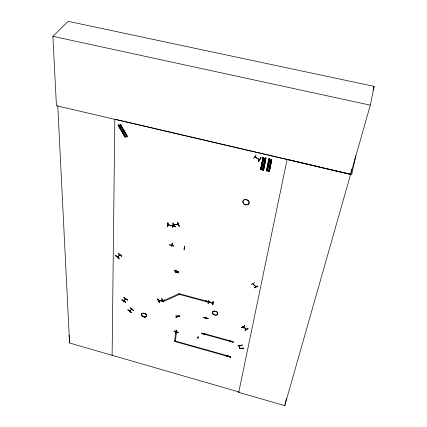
<?xml version="1.0" encoding="UTF-8"?>
<svg xmlns="http://www.w3.org/2000/svg" width="427" height="427" viewBox="0 0 427 427"><rect width="100%" height="100%" fill="white"/><g stroke="black" fill="none" stroke-linecap="round" stroke-linejoin="round"><path stroke-width="0.64" d="M255.143 157.275L254.823 156.874M112.109 355.707L114.831 119.17M259.509 159.639L258.97 159.559M246.39 329.479L243.107 326.863M246.08 329.254L246.096 328.966M246.454 329.388L243.209 326.799M176.015 316.914L176.095 317.24L179.26 315.991L179.175 315.67M124.011 300.891L124.118 300.619M167.752 226.454L168.073 222.782M172.193 243.091L171.878 246.598L172.188 243.059M171.147 225.403L175.78 226.604L171.163 225.339M169.551 244.842L174.067 246.037L169.562 244.804M172.476 225.734L172.07 225.824M172.652 227.762L172.786 224.004M173.378 226.022L173.506 226.433L173.383 225.979M171.75 245.183L171.761 244.836L171.958 245.205M173.538 226.363L173.559 226.107M178.208 272.89L176.703 272.677L176.799 272.314M178.283 271.455L177.739 270.948M178.134 273.061L178.235 272.65M228.771 356.39L228.685 356.652L174.622 341.424L175.71 331.405M163.274 300.581L163.706 301.403L179.457 294.416L179.628 293.557M176.5 331.624L175.454 341.114L175.561 340.858M184.405 246.23L184.122 249.784L184.4 246.208M175.646 315.574L179.788 316.845M178.235 332.094C178.23 333.412 173.805 331.181 174.173 330.941M177.781 316.626L177.579 316.439M176.127 332.905L175.833 333.012L176.143 330.204L176.436 330.103M176.17 330.194L175.833 333.001M177.733 316.642L177.765 316.38M176.057 333.076L176.34 330.236M176.33 331.181L176.218 331.742L176.757 331.544M158.684 300.645L162.522 300.298M162.239 300.459L162.42 300.272M162.575 300.427L158.743 300.757M231.583 340.954L231.397 341.765L203.588 334.031L203.764 333.22M179.014 293.584L179.457 294.416L208.173 302.183L208.36 301.323M198.043 337.725L197.616 337.704L198 337.682M197.877 339.177L198.341 336.214M205.931 301.051L210.265 302.247L205.995 300.875M207.949 318.611L203.652 317.608L203.759 317.128M205.718 334.144C205.713 335.494 201.208 333.215 201.576 332.975M208.173 301.67L208.173 301.958M205.766 317.576L205.718 317.859L205.867 317.325M203.514 333.711L203.636 333.183M208.013 303.565L208.493 300.469M205.846 318.499L205.729 318.291M206.017 317.368L205.937 317.864M231.498 341.216L203.7 333.439L203.652 333.754M208.707 300.555L208.227 303.592M208.995 301.825L208.899 302.305L208.595 301.75M207.89 318.793L207.997 318.312M212.406 303.277L212.416 302.892M212.379 303.245L212.822 303.245M212.801 304.878L213.142 301.601M212.811 304.905L213.121 301.574M173.832 224.794L178.08 224.282M178.16 224.479L173.874 224.789M255.64 286.341L255.618 286.634L255.89 286.234M228.685 356.652L228.867 355.867M229.182 341.018L233.43 342.022M226.507 355.953C234.476 358.002 230.046 357.596 226.588 355.648M231.349 341.632L231.322 341.936L231.215 341.685M228.504 356.348L228.509 356.39M260.614 169.45L263.176 157.376L261.014 169.54L263.155 157.424L260.614 169.45L261.014 169.54M260.662 169.46L262.952 157.462M263.181 157.44L260.833 169.423M228.781 355.91L228.707 356.385M261.175 169.588L263.694 157.499L261.511 169.674L263.672 157.552M261.479 169.668L263.859 157.67M233.372 342.203L229.214 340.853M230.607 357.148L230.692 356.823M174.558 270.061L174.696 270.98L174.905 270.152M262.722 169.978L265.316 157.905L263.128 170.074L262.712 169.967L263.128 170.074M262.776 169.994L265.098 157.995M262.92 169.957L265.3 157.958L262.968 169.967M263.08 170.074L265.439 158.075M263.235 170.106L265.84 158.033L263.635 170.197L263.224 170.095L263.592 170.202M263.427 170.079L265.818 158.086M263.571 170.192L266 158.203M117.889 256.494L117.724 256.814L117.751 256.456M266.587 170.795L269.021 158.801M266.448 170.832L268.796 158.823M266.752 170.917L269.047 158.812M119.757 255.106L119.656 254.818M269.304 158.935L266.928 170.955L269.725 159.041L267.291 171.04L266.896 170.933L269.304 158.935L269.725 159.041M267.099 170.923L269.512 158.924M269.656 159.031L267.265 171.04M238.794 391.922L238.709 392.328L284.772 405.65L370.31 105.17L374.116 86.366L68.219 21.35L52.884 36.316L56.433 105.72L350.62 174.355L351.747 169.06M270.942 159.356L268.503 171.339L268.871 171.446L271.353 159.447L270.937 159.346L268.706 171.328M271.465 159.479L269.026 171.478L269.384 171.574L271.876 159.575L271.455 159.468L269.272 171.467M269.218 171.451L271.689 159.458M271.711 159.474L269.384 171.574M174.093 331.245L178.16 332.382M178.182 332.238L174.12 331.085M133.566 310.541L130.294 307.974M355.766 155.481L351.715 174.712L287.777 159.517L318.019 166.573M203.652 317.608L207.917 318.611M162.9 300.88L163.119 301.163L162.81 300.832M205.67 334.293L201.512 333.145M131.713 309.532C132.087 308.374 128.538 312.121 129.856 310.632M226.534 355.84L230.644 356.972M284.772 405.65L286.442 398.53M177.467 316.482L177.194 316.193L177.584 316.327M318.617 166.893L350.658 174.184M373.027 90.214L374.116 86.366M201.491 333.3L205.643 334.442M247.932 328.368L248.06 328.689M203.674 317.458L207.906 318.729M246.192 328.907L246.027 329.19M245.002 330.349L248.06 328.667L245.055 330.359M241.57 327.578L244.623 325.742M244.596 325.918L241.543 327.589L244.65 325.742M257.737 285.78L257.86 286.122L254.46 287.931L254.337 287.595M255.72 286.528L255.821 286.218M251.156 284.569L254.572 282.738M231.482 341.504L231.29 341.942L231.381 341.669M197.616 337.704L197.712 337.394M208.12 302.012L208.291 301.659M208.691 301.74L208.525 302.06L212.774 303.229M208.947 302.289L209.043 301.964M260.849 157.67L261.046 157.985L258.41 161.721L258.218 161.406M258.154 161.566L260.876 157.702M258.954 159.511L259.152 159.074M259.098 159.372L259.226 159.063M255.389 156.8L255.298 157.152L255.41 156.869M256.115 154.889L253.462 158.753M174.782 340.639L174.675 340.895L228.781 356.129M176.255 331.459L176.186 331.144M177.189 316.236L177.253 315.948M177.168 316.161L177.365 315.905M158.727 300.64L159.207 300.394M161.187 301.451L164.384 300.021M176.725 272.479L177.936 272.613M163.429 301.932L161.758 298.697L163.461 301.793M157.915 298.943C156.922 299.343 159.431 302.743 159.629 302.135M163.386 301.964L161.785 298.574M123.995 300.539L123.665 300.96L123.99 300.88M125.725 298.996L123.878 301.04M159.543 302.263L157.947 298.921M133.534 310.584L130.336 307.867M127.806 309.874L131.057 312.441L131.26 312.185M123.985 297.555L127.556 299.919M125.597 302.033L125.41 302.311L121.871 299.925M125.506 298.889L125.607 299.156M122.042 299.679L121.85 299.957M118.226 253.264L121.732 256.077M119.261 258.175L119.037 258.452L115.541 255.65L119.165 258.33L115.765 255.383L115.541 255.661M117.708 256.392L117.553 256.958M117.793 256.376L117.735 256.792M117.398 256.835L119.822 254.786M119.693 255.095L119.763 254.786M131.174 312.34L127.892 309.81L131.18 312.351M259.344 159.746L254.935 156.912M131.922 309.404L129.648 311.107M123.894 297.715L127.465 300.085M123.697 300.955L125.618 298.857M167.944 224.597L168.446 224.858L167.934 224.725M159.346 302.316L157.873 299.092M118.124 253.43L121.631 256.237M117.51 256.969L119.939 254.882M121.77 256.115L118.162 253.376M130.256 308.032L133.667 310.488M164.32 300.144L161.032 301.345M125.271 137.014L118.327 125.01L118.082 125.17L125.132 137.008M125.549 136.88L118.685 124.94L125.591 136.87M126.856 136.485L119.811 124.625L120.147 124.519L126.99 136.496L120.147 124.519M127.406 136.368L120.435 124.38L127.406 136.368L127.086 136.459L120.227 124.492L120.526 124.406M118.402 125.074L125.228 137.03M125.698 136.875L125.367 136.976L118.706 124.924M172.492 225.92L168.03 224.767M254.284 287.771L257.86 286.117M212.742 303.346L208.552 302.215M118.108 125.175L124.972 137.11M163.157 300.832L178.902 293.835M175.945 317.08L179.143 315.815L175.988 317.101M176.089 317.208L179.26 315.98M266.395 170.816L266.795 170.912M261.511 169.674L261.121 169.572M168.046 224.602L172.567 225.798M255.864 286.864L252.795 283.902M177.418 222.398L179.094 226.257M162.959 301.174L162.746 300.944M52.884 36.316L370.31 105.17M115.477 119.325L226.241 145.164M227.538 145.463L287.125 159.367L238.741 392.338L238.821 391.933L69.569 342.993L69.153 335.19M174.483 270.227L174.83 270.318M179.521 293.813L208.259 301.579M205.947 300.987L210.287 302.177M175.609 331.662L176.399 331.88M229.192 340.954L233.393 342.139M178.246 271.375L176.943 271.305L177.862 272.784M176.111 270.531L176.383 270.713M254.871 156.901L259.424 159.565M213.105 301.729L212.614 304.803M123.931 297.662L127.502 300.032M252.96 283.859L256.008 286.8M178.208 271.62L177.242 271.503L178.16 272.816M157.862 299.049L159.554 302.3M260.833 157.809L258.202 161.545M57.773 105.779L69.569 342.993M175.348 271.428C175.993 274.043 176.511 269.314 175.348 271.428M175.033 271.342C176.495 275.41 177.269 268.22 175.033 271.342M167.875 222.734L167.784 226.491L167.875 222.734M205.643 318.232L205.643 318.232M203.7 317.298L207.933 318.505L203.7 317.298M125.522 302.167L121.941 299.85L125.517 302.193M174.472 226.79L172.791 222.947L174.488 226.785M242.216 345.037L237.924 345.592L238.437 345.758L239.974 348.357L239.478 348.421L239.616 348.656L244.084 348.09L240.364 348.309L238.837 345.731L242.355 345.278L242.216 345.037M177.611 222.403L179.281 226.257L177.611 222.387M243.47 203.476A3.229 2.53 20.5 0 0 248.888 203.647A3.229 2.53 20.5 0 0 245.6 199.628A3.229 2.53 20.5 0 0 243.47 203.476M243.486 203.412A3.245 2.546 20.5 0 0 248.936 203.578A3.245 2.546 20.5 0 0 245.626 199.537A3.245 2.546 20.5 0 0 243.486 203.412M212.961 313.989A2.786 1.873 20.8 0 0 217.556 314.373A2.786 1.873 20.8 0 0 214.648 311.182A2.786 1.873 20.8 0 0 212.961 313.989M213.004 313.861A2.781 1.873 20.8 0 0 217.605 314.251A2.781 1.873 20.8 0 0 214.696 311.053A2.781 1.873 20.8 0 0 213.004 313.861M142.207 315.937A2.658 1.719 25.1 0 0 146.456 316.311A2.658 1.719 25.1 0 0 143.509 313.263A2.663 1.724 25.1 0 0 142.202 315.948A2.663 1.724 25.1 0 0 146.461 316.322A2.663 1.724 25.1 0 0 143.509 313.263A2.658 1.719 25.1 0 0 142.207 315.937M142.271 315.815A2.653 1.713 25.1 0 0 146.514 316.183A2.653 1.713 25.1 0 0 143.573 313.14A2.653 1.713 25.1 0 0 142.271 315.815"/></g></svg>
